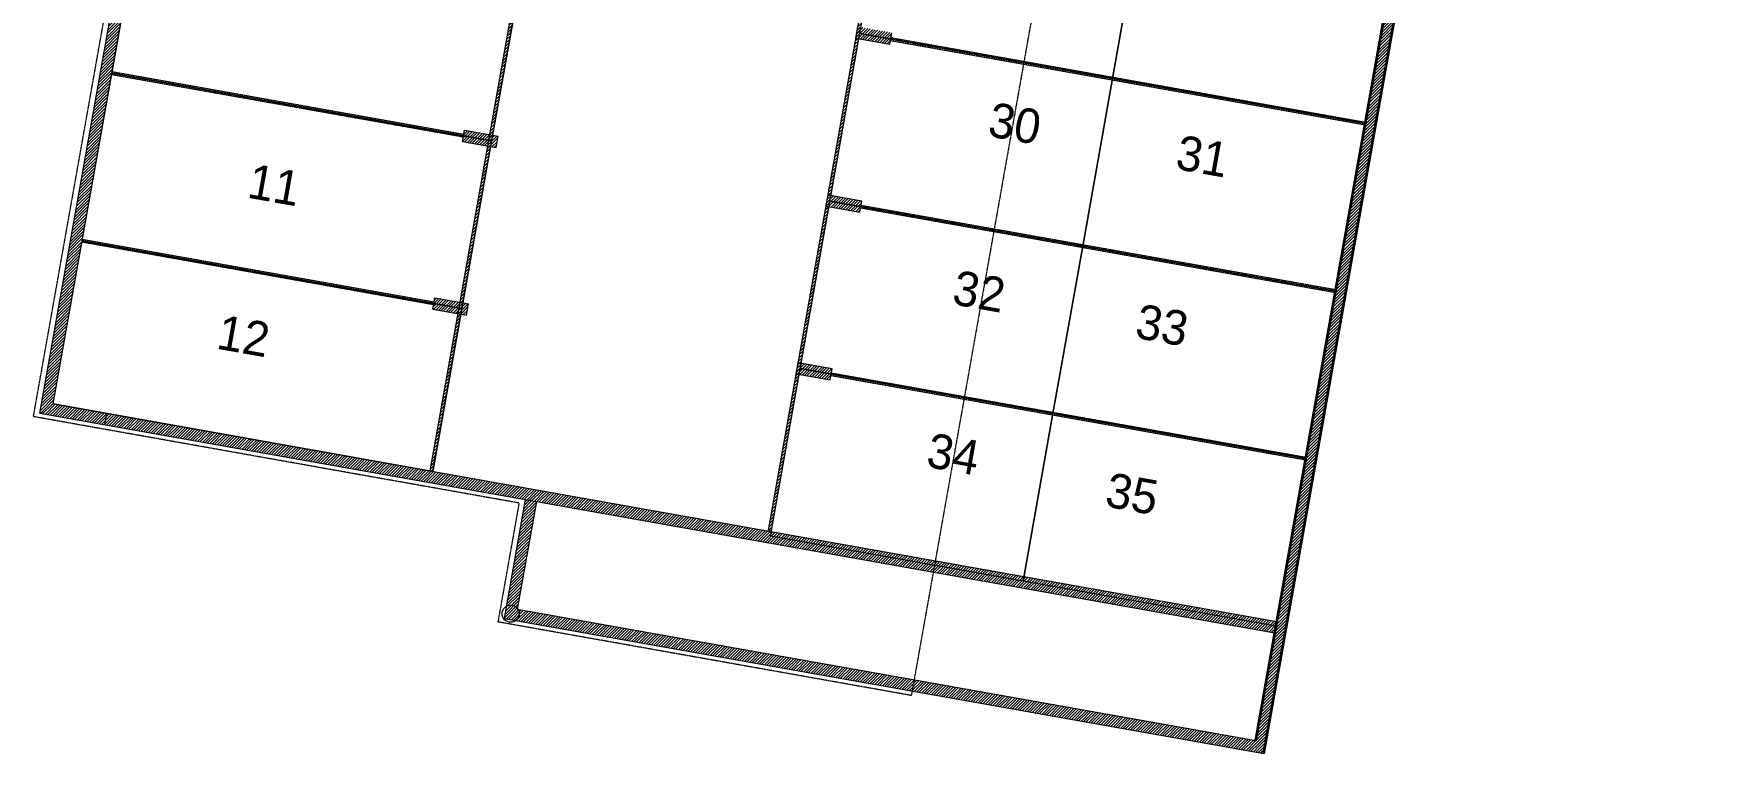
# Model space of a CAD drawing. Header units: centimetres. Extents: x -14085 to 643619, y -47998 to 35592.
# Drawn here: x -6356 to -3426, y -3973 to -2712 of the extents above; entities that cross this region are included whole.
import ezdxf

# ---------------------------------------------------------------- set-up
doc = ezdxf.new("R2010")
doc.units = ezdxf.units.CM
doc.linetypes.add('VW-01', pattern=[0.41656, 0.20828, -0.20828])
doc.layers.add('B GÈnÈral_Hatch', color=7, linetype='Continuous', lineweight=5)
doc.layers.add('B Général', color=7, linetype='Continuous', lineweight=5)
doc.styles.add('Futura Book', font='')
doc.styles.get('Futura Book').set_extended_font_data('Futura Book')
pattern_1 = [(45, (0, 0), (2.4253472, -2.6458333), [])]

# ---------------------------------------------------------------- blocks, each defined once
blk = doc.blocks.new('Groupe-18-1')
at = {"layer": 'B Général', "color": 7, "linetype": 'Continuous', "lineweight": 5, "flags": 128}
for points in [[(12089.9, -2418.9), (12532.9, -2497.6), (12480.7, -2791), (12037.7, -2712.3)], [(12532.9, -2497.6), (12976, -2576.4), (12923.8, -2869.8), (12480.7, -2791)]]:
    blk.add_lwpolyline(points, close=True, dxfattribs=at)
blk = doc.blocks.new('Groupe-19-1')
at = {"layer": 'B Général', "color": 7, "linetype": 'Continuous', "lineweight": 5, "flags": 128}
for points in [[(12037.7, -2712.3), (12480.7, -2791), (12428.6, -3084.4), (11985.5, -3005.6)], [(12480.7, -2791), (12923.8, -2869.8), (12871.6, -3163.2), (12428.6, -3084.4)]]:
    blk.add_lwpolyline(points, close=True, dxfattribs=at)
blk = doc.blocks.new('Groupe-20-1')
at = {"layer": 'B Général', "color": 7, "linetype": 'Continuous', "lineweight": 5, "flags": 128}
for points in [[(11985.5, -3005.6), (12428.6, -3084.4), (12376.4, -3377.8), (11933.4, -3299)], [(12428.6, -3084.4), (12871.6, -3163.2), (12819.5, -3456.6), (12376.4, -3377.8)]]:
    blk.add_lwpolyline(points, close=True, dxfattribs=at)
blk = doc.blocks.new('Groupe-21-1')
at = {"layer": 'B Général', "color": 7, "linetype": 'Continuous', "lineweight": 5, "flags": 128}
for points in [[(11933.4, -3299), (12376.4, -3377.8), (12324.2, -3671.2), (11881.2, -3592.4)], [(12376.4, -3377.8), (12819.5, -3456.6), (12767.3, -3750), (12324.2, -3671.2)]]:
    blk.add_lwpolyline(points, close=True, dxfattribs=at)
blk = doc.blocks.new('Groupe-109-1')
at = {"layer": 'B GÈnÈral_Hatch', "linetype": 'Continuous', "lineweight": 5}
h = blk.add_hatch(dxfattribs=at)
h.set_pattern_fill('50_BETON', style=0, pattern_type=2)
h.set_pattern_definition(pattern_1)
h.paths.add_polyline_path([(10601.2, -3376.9), (10624.4, -3360.8), (11443.6, 1247.1), (11420.8, 1232.9)])
h = blk.add_hatch(dxfattribs=at)
h.set_pattern_fill('50_BETON', style=0, pattern_type=2)
h.set_pattern_definition(pattern_1)
h.paths.add_polyline_path([(12731.7, -3950.3), (12745.9, -3973.2), (13519.9, 380.3), (13498.7, 363.7)])
h = blk.add_hatch(dxfattribs=at)
h.set_pattern_fill('50_BETON', style=0, pattern_type=2)
h.set_pattern_definition(pattern_1)
h.paths.add_polyline_path([(11285, -3478.3), (11289.9, -3479.2), (11715.4, -1085.7), (11710.5, -1084.8)])
h = blk.add_hatch(dxfattribs=at)
h.set_pattern_fill('50_BETON', style=0, pattern_type=2)
h.set_pattern_definition(pattern_1)
h.paths.add_polyline_path([(11878, -3581.9), (11882.9, -3582.8), (12293.6, -1272.7), (12288.7, -1271.8)])
h = blk.add_hatch(dxfattribs=at)
h.set_pattern_fill('50_BETON', style=0, pattern_type=2)
h.set_pattern_definition(pattern_1)
h.paths.add_polyline_path([(12034.7, -2700.4), (12031.2, -2720.1), (12090.3, -2730.6), (12093.8, -2710.9)])
h = blk.add_hatch(dxfattribs=at)
h.set_pattern_fill('50_BETON', style=0, pattern_type=2)
h.set_pattern_definition(pattern_1)
h.paths.add_polyline_path([(12092.3, -2719.4), (12091.4, -2724.3), (12923.4, -2872.3), (12924.2, -2867.3)])
h = blk.add_hatch(dxfattribs=at)
h.set_pattern_fill('50_BETON', style=0, pattern_type=2)
h.set_pattern_definition(pattern_1)
h.paths.add_polyline_path([(11343.2, -2894), (11344, -2889.1), (10727.7, -2779.5), (10726.8, -2784.4)])
h = blk.add_hatch(dxfattribs=at)
h.set_pattern_fill('50_BETON', style=0, pattern_type=2)
h.set_pattern_definition(pattern_1)
h.paths.add_polyline_path([(11345.4, -2881.7), (11341.9, -2901.4), (11400.9, -2911.9), (11404.4, -2892.2)])
h = blk.add_hatch(dxfattribs=at)
h.set_pattern_fill('50_BETON', style=0, pattern_type=2)
h.set_pattern_definition(pattern_1)
h.paths.add_polyline_path([(11982.4, -2994.9), (11978.8, -3014.6), (12037.9, -3025.1), (12041.4, -3005.4)])
h = blk.add_hatch(dxfattribs=at)
h.set_pattern_fill('50_BETON', style=0, pattern_type=2)
h.set_pattern_definition(pattern_1)
h.paths.add_polyline_path([(12040.1, -3012.8), (12039.2, -3017.7), (12871.2, -3165.7), (12872.1, -3160.7)])
h = blk.add_hatch(dxfattribs=at)
h.set_pattern_fill('50_BETON', style=0, pattern_type=2)
h.set_pattern_definition(pattern_1)
h.paths.add_polyline_path([(11291, -3187.4), (11291.9, -3182.5), (10675.5, -3072.9), (10674.7, -3077.8)])
h = blk.add_hatch(dxfattribs=at)
h.set_pattern_fill('50_BETON', style=0, pattern_type=2)
h.set_pattern_definition(pattern_1)
h.paths.add_polyline_path([(11293.2, -3175.1), (11289.7, -3194.8), (11348.8, -3205.3), (11352.3, -3185.6)])
h = blk.add_hatch(dxfattribs=at)
h.set_pattern_fill('50_BETON', style=0, pattern_type=2)
h.set_pattern_definition(pattern_1)
h.paths.add_polyline_path([(11930.2, -3288.3), (11926.7, -3308), (11985.8, -3318.5), (11989.3, -3298.8)])
h = blk.add_hatch(dxfattribs=at)
h.set_pattern_fill('50_BETON', style=0, pattern_type=2)
h.set_pattern_definition(pattern_1)
h.paths.add_polyline_path([(11987.9, -3306.2), (11987.1, -3311.1), (12819, -3459.1), (12819.9, -3454.1)])
h = blk.add_hatch(dxfattribs=at)
h.set_pattern_fill('50_BETON', style=0, pattern_type=2)
h.set_pattern_definition(pattern_1)
h.paths.add_polyline_path([(10624.4, -3360.8), (10601.2, -3376.9), (12765.2, -3761.7), (12768.7, -3742)])
h = blk.add_hatch(dxfattribs=at)
h.set_pattern_fill('50_BETON', style=0, pattern_type=2)
h.set_pattern_definition(pattern_1)
h.paths.add_polyline_path([(11471.3, -3531.6), (11451.6, -3528.1), (11414.6, -3736.5), (11437.8, -3720.3)])
h = blk.add_hatch(dxfattribs=at)
h.set_pattern_fill('50_BETON', style=0, pattern_type=2)
h.set_pattern_definition(pattern_1)
h.paths.add_polyline_path([(11437.8, -3720.3), (11414.6, -3736.5), (12745.9, -3973.2), (12731.7, -3950.3)])
at = {"layer": 'B Général', "color": 7, "linetype": 'Continuous', "lineweight": 5}
for p, q in [((10601.2, -3376.9), (11420.8, 1232.9)), ((10624.4, -3360.8), (11443.6, 1247.1)), ((10601.2, -3376.9), (11364.7, 917.6)), ((10624.4, -3360.8), (11126.2, -538.1)), ((11285, -3478.3), (11710.5, -1084.8)), ((11289.9, -3479.2), (11715.4, -1085.7)), ((11878, -3581.9), (12288.7, -1271.8)), ((11882.9, -3582.8), (12293.6, -1272.7)), ((12031.2, -2720.1), (12034.7, -2700.4)), ((12031.2, -2720.1), (12090.3, -2730.6)), ((12031.2, -2720.1), (12090.3, -2730.6)), ((12090.3, -2730.6), (12093.8, -2710.9)), ((12091.4, -2724.3), (12092.3, -2719.4)), ((12091.4, -2724.3), (12923.4, -2872.3)), ((12092.3, -2719.4), (12924.2, -2867.3)), ((10727.7, -2779.5), (10726.8, -2784.4)), ((11344, -2889.1), (10727.7, -2779.5)), ((11343.2, -2894), (10726.8, -2784.4)), ((12923.4, -2872.3), (12924.2, -2867.3)), ((11341.9, -2901.4), (11345.4, -2881.7)), ((11344, -2889.1), (11343.2, -2894)), ((11345.4, -2881.7), (11404.4, -2892.2)), ((11345.4, -2881.7), (11404.4, -2892.2)), ((11400.9, -2911.9), (11404.4, -2892.2)), ((11341.9, -2901.4), (11400.9, -2911.9)), ((11341.9, -2901.4), (11400.9, -2911.9)), ((11978.8, -3014.6), (11982.4, -2994.9)), ((11978.8, -3014.6), (12037.9, -3025.1)), ((11978.8, -3014.6), (12037.9, -3025.1)), ((11982.4, -2994.9), (12041.4, -3005.4)), ((11982.4, -2994.9), (12041.4, -3005.4)), ((12037.9, -3025.1), (12041.4, -3005.4)), ((12039.2, -3017.7), (12040.1, -3012.8)), ((12039.2, -3017.7), (12871.2, -3165.7)), ((12040.1, -3012.8), (12872.1, -3160.7)), ((10675.5, -3072.9), (10674.7, -3077.8)), ((11291.9, -3182.5), (10675.5, -3072.9)), ((11291, -3187.4), (10674.7, -3077.8)), ((12871.2, -3165.7), (12872.1, -3160.7)), ((11289.7, -3194.8), (11293.2, -3175.1)), ((11291.9, -3182.5), (11291, -3187.4)), ((11293.2, -3175.1), (11352.3, -3185.6)), ((11293.2, -3175.1), (11352.3, -3185.6)), ((11348.8, -3205.3), (11352.3, -3185.6)), ((11289.7, -3194.8), (11348.8, -3205.3)), ((11289.7, -3194.8), (11348.8, -3205.3)), ((11926.7, -3308), (11930.2, -3288.3)), ((11926.7, -3308), (11985.8, -3318.5)), ((11926.7, -3308), (11985.8, -3318.5)), ((11930.2, -3288.3), (11989.3, -3298.8)), ((11930.2, -3288.3), (11989.3, -3298.8)), ((11985.8, -3318.5), (11989.3, -3298.8)), ((11987.1, -3311.1), (11987.9, -3306.2)), ((11987.9, -3306.2), (12819.9, -3454.1)), ((11987.1, -3311.1), (12819, -3459.1)), ((10624.4, -3360.8), (12768.7, -3742)), ((10624.4, -3360.8), (12768.7, -3742)), ((10601.2, -3376.9), (12765.2, -3761.7)), ((10601.2, -3376.9), (12765.2, -3761.7)), ((12819, -3459.1), (12819.9, -3454.1)), ((11289.9, -3479.2), (11285, -3478.3)), ((11451.6, -3528.1), (11414.6, -3736.5)), ((11451.6, -3528.1), (11414.6, -3736.5)), ((11471.3, -3531.6), (11437.8, -3720.3)), ((11471.3, -3531.6), (11437.8, -3720.3)), ((11451.6, -3528.1), (11471.3, -3531.6)), ((11882.9, -3582.8), (11878, -3581.9)), ((11437.8, -3720.3), (12731.7, -3950.3)), ((11437.8, -3720.3), (12731.7, -3950.3)), ((11414.6, -3736.5), (12745.9, -3973.2)), ((11414.6, -3736.5), (12745.9, -3973.2))]:
    blk.add_line(p, q, dxfattribs=at)
at = {"layer": 'B Général', "color": 7, "linetype": 'Continuous', "lineweight": 35}
for p, q in [((12731.7, -3950.3), (13498.7, 363.7)), ((12745.9, -3973.2), (13519.9, 380.3))]:
    blk.add_line(p, q, dxfattribs=at)
at = {"layer": 'B Général', "color": 7, "linetype": 'Continuous', "lineweight": 25}
for p, q in [((12768.7, -3742), (13241.7, -1081.6)), ((12745.9, -3973.2), (13072.4, -2136.7)), ((12731.7, -3950.3), (12765.2, -3761.7))]:
    blk.add_line(p, q, dxfattribs=at)
at = {"layer": 'B Général', "color": 7, "linetype": 'Continuous', "lineweight": 18}
for p, q in [((11285, -3478.3), (11710.5, -1084.8)), ((11289.9, -3479.2), (11715.4, -1085.7)), ((11878, -3581.9), (12288.7, -1271.8)), ((11882.9, -3582.8), (12293.6, -1272.7)), ((12091.4, -2724.3), (12923.4, -2872.3)), ((12092.3, -2719.4), (12924.2, -2867.3)), ((11344, -2889.1), (10727.7, -2779.5)), ((11343.2, -2894), (10726.8, -2784.4)), ((12039.2, -3017.7), (12871.2, -3165.7)), ((12040.1, -3012.8), (12872.1, -3160.7)), ((11291.9, -3182.5), (10675.5, -3072.9)), ((11291, -3187.4), (10674.7, -3077.8)), ((11987.9, -3306.2), (12819.9, -3454.1)), ((11987.1, -3311.1), (12819, -3459.1))]:
    blk.add_line(p, q, dxfattribs=at)
at = {"layer": 'B Général', "color": 7, "linetype": 'Continuous', "lineweight": 13}
blk.add_line((10715.2, -3397.2), (10718.6, -3377.6), dxfattribs=at)
at = {"layer": 'B Général', "color": 1, "linetype": 'VW-01', "lineweight": 13, "flags": 128}
blk.add_lwpolyline([(11010.8, -1015.6), (11238, -1056), (11293.3, -745.4), (11066.1, -705), (11422, 1296.8), (12135.8, 1169.9), (12096.4, 948.2), (12957.8, 795), (12128.2, -3871.5), (11404.3, -3742.8), (11441.3, -3534.6), (10589.9, -3383.2)], close=True, dxfattribs=at)
at = {"layer": 'B Général', "color": 7, "linetype": 'Continuous', "lineweight": 5, "flags": 128}
for points in [[(10779.4, -2488.5), (11445, -2606.9), (11392.8, -2900.3), (10727.3, -2781.9)], [(10727.3, -2781.9), (11392.8, -2900.3), (11340.7, -3193.7), (10675.1, -3075.3)], [(10675.1, -3075.3), (11340.7, -3193.7), (11289.9, -3479.2), (10624.3, -3360.9)]]:
    blk.add_lwpolyline(points, close=True, dxfattribs=at)
at = {"layer": 'B Général', "color": 7, "linetype": 'Continuous', "lineweight": 13}
blk.add_circle((11426.2, -3728.4), 15, dxfattribs=at)
at = {"layer": 'B Général', "color": 7}
for name in ['Groupe-18-1', 'Groupe-19-1', 'Groupe-20-1', 'Groupe-21-1']:
    blk.add_blockref(name, (0, 0), dxfattribs=at)
at = {"layer": 'B Général', "color": 7, "char_height": 60.61, "attachment_point": 1, "rotation": 349.9187, "line_spacing_factor": 0.959385, "style": 'Futura Book'}
for s, insert in [('30', (12270.6, -2831.9)), ('31', (12599.5, -2889.3)), ('11', (10972.9, -2939.6)), ('32', (12208.1, -3126.1)), ('33', (12528.7, -3185.1)), ('12', (10919.1, -3204.1)), ('34', (12162.8, -3411)), ('35', (12476.1, -3480.4))]:
    blk.add_mtext(s, dxfattribs=dict(at, insert=insert))

msp = doc.modelspace()

# ---------------------------------------------------------------- block references
at = {"layer": 'B Général', "color": 7}
msp.add_blockref('Groupe-109-1', (-16946.05, 0), dxfattribs=at)

doc.saveas('drawing.dxf')
